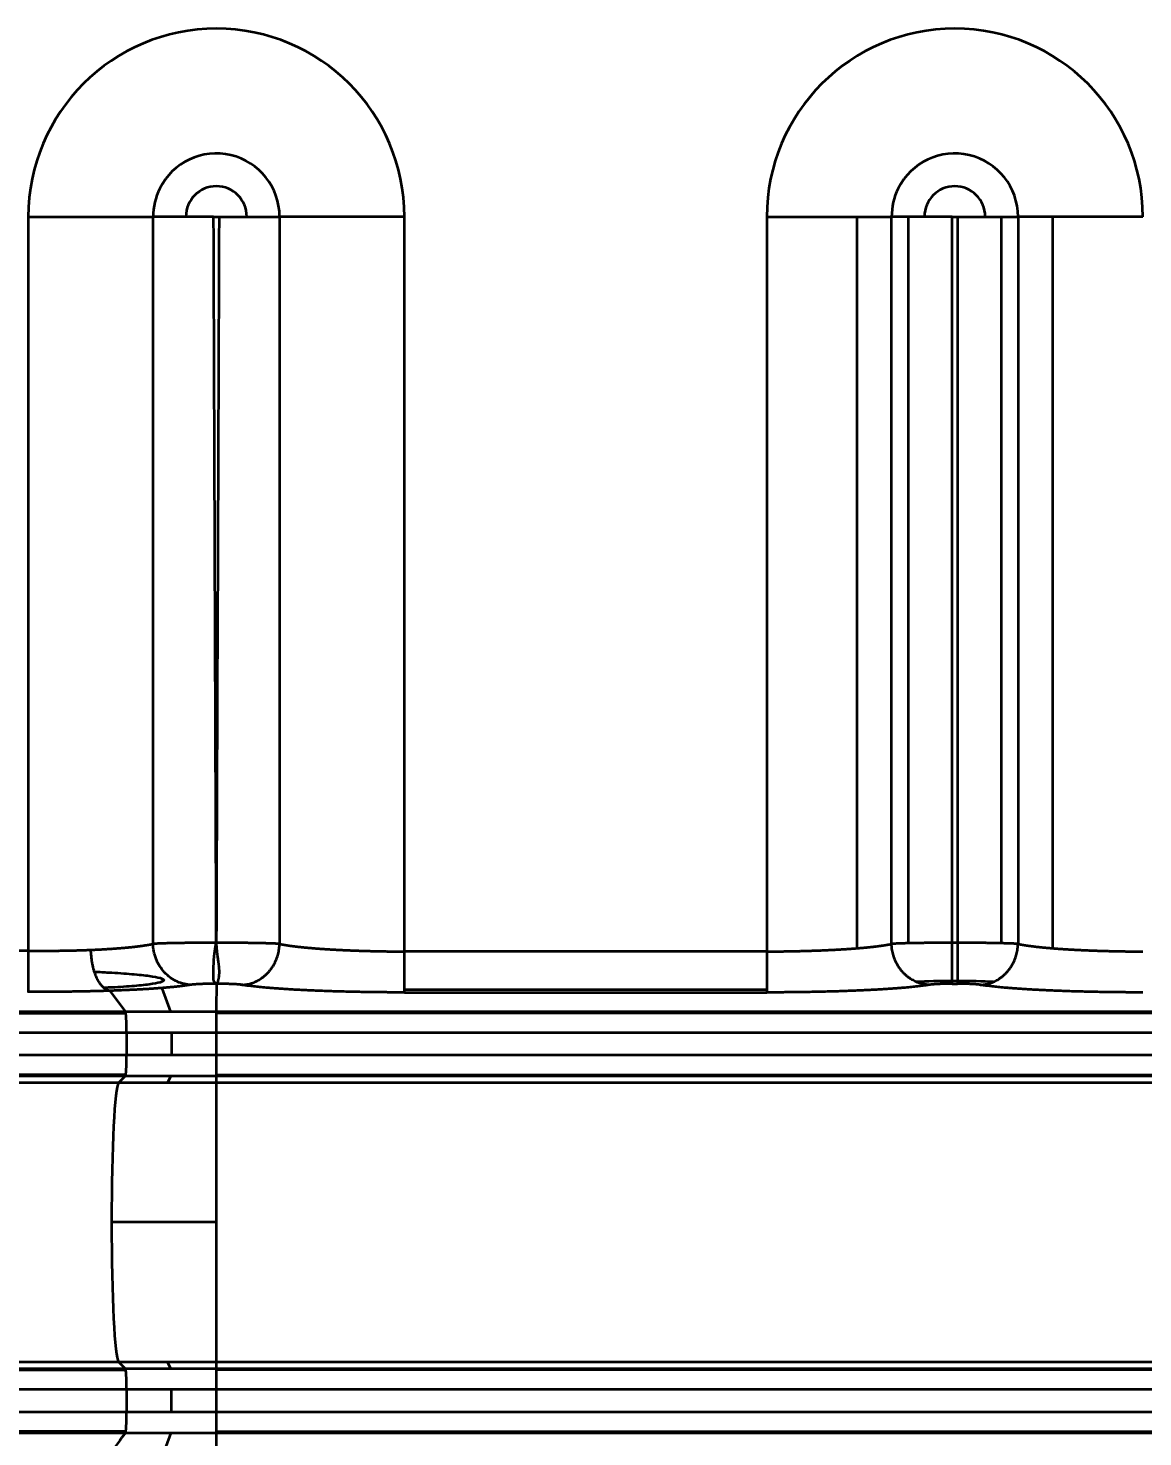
# Model space of a CAD drawing. Header units: millimetres. Extents: x -467 to 269, y 332 to 784.
# Drawn here: x -191.12 to -163.82, y 616.25 to 650.74 of the extents above; entities that cross this region are included whole.
import ezdxf

# ---------------------------------------------------------------- set-up
doc = ezdxf.new("R2010")
doc.units = ezdxf.units.MM
doc.layers.add('10', color=7, linetype='Continuous', true_color=0xffffff)
doc.layers.add('dim', color=82, linetype='Continuous', lineweight=9)
doc.styles.add('Capful-A', font='')
doc.styles.get('Capful-A').set_extended_font_data('Microsoft YaHei')
doc.dimstyles.new('Capful-A-1.0', dxfattribs={"dimtxt": 2.5, "dimasz": 2.5, "dimexe": 1.5, "dimexo": 1, "dimgap": 1.5, "dimtad": 0, "dimdsep": 46, "dimtxsty": 'Capful-A', "dimcen": 0, "dimclrt": 2, "dimazin": 2, "dimtfac": 1, "dimtmove": 0, "dimatfit": 3, "dimfxl": 0, "dimtolj": 1, "dimtzin": 0, "dimarcsym": 0})

# ---------------------------------------------------------------- blocks, each defined once
blk = doc.blocks.new('*D38')
at = {"layer": 'Defpoints', "color": 0, "transparency": 16777216}
for p in [(-186.512, 680.298), (-231.737, 576.87)]:
    blk.add_point(p, dxfattribs=at)
at = {"layer": 'dim', "color": 0, "lineweight": -2, "transparency": 16777216}
blk.add_line((-186.012, 680.298), (-179.258, 680.298), dxfattribs=at)
at = {"layer": 'dim', "color": 2, "transparency": 16777216, "insert": (-173.808, 680.298), "char_height": 2.5, "attachment_point": 5, "style": 'Capful-A', "bg_fill": 3, "box_fill_scale": 1.1, "bg_fill_color": 256, "bg_fill_true_color": 13158600, "bg_fill_transparency": 0}
blk.add_mtext('\\A1;103.43', dxfattribs=at)
at = {"layer": 'Defpoints', "color": 0, "transparency": 16777216}
blk.add_point((-179.258, 680.298), dxfattribs=at)
blk = doc.blocks.new('*D39')
at = {"layer": 'Defpoints', "color": 0, "transparency": 16777216}
for p in [(-186.512, 688.288), (-186.512, 680.298), (-231.737, 576.87)]:
    blk.add_point(p, dxfattribs=at)
at = {"layer": 'dim', "color": 0, "lineweight": -2, "transparency": 16777216}
blk.add_line((-186.512, 680.798), (-186.512, 688.288), dxfattribs=at)
at = {"layer": 'dim', "color": 2, "transparency": 16777216, "insert": (-186.512, 692.926), "char_height": 2.5, "attachment_point": 5, "rotation": 90, "style": 'Capful-A', "bg_fill": 3, "box_fill_scale": 1.1, "bg_fill_color": 256, "bg_fill_true_color": 13158600, "bg_fill_transparency": 0}
blk.add_mtext('\\A1;45.23', dxfattribs=at)

msp = doc.modelspace()

# ---------------------------------------------------------------- linework, layer by layer
at = {"layer": '10', "color": 7, "linetype": 'Continuous', "lineweight": 35}
for p, q in [((-191.118, 646.128), (-191.118, 628.154)), ((-191.118, 646.128), (-188.061, 646.128)), ((-188.061, 628.323), (-188.061, 646.128)), ((-187.257, 646.128), (-188.061, 646.128)), ((-186.579, 646.128), (-187.257, 646.128)), ((-186.579, 646.128), (-186.445, 646.128)), ((-186.445, 646.128), (-185.767, 646.128)), ((-185.767, 646.128), (-184.963, 646.128)), ((-181.906, 646.128), (-184.963, 646.128)), ((-184.963, 646.128), (-184.963, 628.323)), ((-181.906, 628.138), (-181.906, 646.128)), ((-173.028, 646.128), (-173.028, 628.138)), ((-173.028, 646.128), (-169.971, 646.128)), ((-170.825, 646.128), (-170.825, 628.216)), ((-169.971, 628.323), (-169.971, 646.128)), ((-169.167, 646.128), (-169.971, 646.128)), ((-169.557, 628.338), (-169.557, 646.128)), ((-168.489, 646.128), (-169.167, 646.128)), ((-168.489, 628.348), (-168.489, 646.128)), ((-168.489, 646.128), (-168.355, 646.128)), ((-168.355, 646.128), (-167.677, 646.128)), ((-168.355, 646.128), (-168.355, 628.348)), ((-167.677, 646.128), (-166.873, 646.128)), ((-167.287, 646.128), (-167.287, 628.338)), ((-163.816, 646.128), (-166.873, 646.128)), ((-166.873, 646.128), (-166.873, 628.323)), ((-166.019, 628.216), (-166.019, 646.128)), ((-173.028, 628.138), (-181.906, 628.138)), ((-168.355, 628.348), (-168.489, 628.348)), ((-168.489, 627.346), (-168.489, 628.348)), ((-168.355, 628.348), (-168.355, 627.346)), ((-168.355, 627.411), (-168.489, 627.411)), ((-189.122, 627.174), (-188.735, 626.657)), ((-187.624, 626.657), (-187.843, 627.242)), ((-173.028, 627.201), (-181.906, 627.201)), ((-181.906, 627.135), (-173.028, 627.135)), ((-168.489, 627.346), (-168.355, 627.346)), ((-188.735, 626.657), (-203.911, 626.657)), ((-203.903, 626.624), (-188.727, 626.624)), ((-186.512, 626.657), (-188.735, 626.657)), ((-157.367, 626.657), (-186.512, 626.657)), ((-186.512, 626.156), (-186.512, 626.657)), ((-157.367, 626.624), (-186.512, 626.624)), ((-203.887, 626.156), (-188.711, 626.156)), ((-188.711, 626.156), (-188.711, 625.594)), ((-188.711, 626.156), (-186.512, 626.156)), ((-187.612, 626.156), (-187.612, 625.594)), ((-186.512, 625.594), (-186.512, 626.156)), ((-186.512, 626.156), (-157.367, 626.156)), ((-188.711, 625.594), (-203.887, 625.594)), ((-186.512, 625.594), (-188.711, 625.594)), ((-157.367, 625.594), (-186.512, 625.594)), ((-186.512, 625.092), (-186.512, 625.594)), ((-203.912, 625.092), (-188.736, 625.092)), ((-188.729, 625.117), (-203.905, 625.117)), ((-188.736, 625.092), (-188.909, 624.918)), ((-188.736, 625.092), (-186.512, 625.092)), ((-187.625, 625.092), (-187.711, 624.918)), ((-186.512, 625.117), (-157.367, 625.117)), ((-186.512, 625.092), (-157.367, 625.092)), ((-186.512, 624.918), (-186.512, 625.092)), ((-188.909, 624.918), (-204.686, 624.918)), ((-186.512, 624.918), (-188.909, 624.918)), ((-157.367, 624.918), (-186.512, 624.918)), ((-186.512, 621.505), (-186.512, 624.918)), ((-186.512, 621.505), (-189.079, 621.505)), ((-186.512, 618.093), (-186.512, 621.505)), ((-204.686, 618.093), (-188.909, 618.093)), ((-188.909, 618.093), (-186.512, 618.093)), ((-188.909, 618.093), (-188.736, 617.919)), ((-187.625, 617.919), (-187.711, 618.093)), ((-186.512, 618.093), (-157.367, 618.093)), ((-186.512, 617.919), (-186.512, 618.093)), ((-188.736, 617.919), (-203.912, 617.919)), ((-203.905, 617.894), (-188.729, 617.894)), ((-186.512, 617.919), (-188.736, 617.919)), ((-157.367, 617.919), (-186.512, 617.919)), ((-186.512, 617.417), (-186.512, 617.919)), ((-157.367, 617.894), (-186.512, 617.894)), ((-203.887, 617.417), (-188.711, 617.417)), ((-188.711, 617.417), (-188.711, 616.855)), ((-188.711, 617.417), (-186.512, 617.417)), ((-187.612, 616.855), (-187.612, 617.417)), ((-186.512, 616.855), (-186.512, 617.417)), ((-186.512, 617.417), (-157.367, 617.417)), ((-188.711, 616.855), (-203.887, 616.855)), ((-186.512, 616.855), (-188.711, 616.855)), ((-186.512, 616.354), (-186.512, 616.855)), ((-157.367, 616.855), (-186.512, 616.855)), ((-203.911, 616.354), (-188.735, 616.354)), ((-188.727, 616.387), (-203.903, 616.387)), ((-188.735, 616.354), (-186.512, 616.354)), ((-187.624, 616.354), (-187.843, 615.769)), ((-186.518, 615.665), (-186.512, 616.354)), ((-186.512, 616.387), (-157.367, 616.387)), ((-186.512, 616.354), (-157.367, 616.354))]:
    msp.add_line(p, q, dxfattribs=at)
for centre, radius, start, end in [((-186.512, 646.128), 4.606, 360, 180), ((-168.422, 646.128), 4.606, 360, 180), ((-186.512, 646.128), 1.549, 0, 153.574), ((-168.422, 646.128), 1.549, 0, 153.574), ((-186.512, 646.128), 1.549, 153.574, 180), ((-186.512, 646.128), 0.745, 360, 180), ((-168.422, 646.128), 1.549, 153.574, 180), ((-168.422, 646.128), 0.745, 360, 180)]:
    msp.add_arc(centre, radius, start, end, dxfattribs=at)
for centre, major_axis, ratio, start_param, end_param in [((-168.489, 627.299), (-1.608, 0), 0.069927, 4.712389, 5.291534), ((-168.355, 627.299), (-1.608, 0), 0.069927, 4.133228, 4.712389), ((-188.737, 626.156), (0, -0.503), 0.052336, 1.570796, 3.071779), ((-188.737, 625.594), (0, -0.503), 0.052336, 0.05236, 1.570796), ((-188.9, 621.505), (0, 3.417), 0.052336, 0.05236, 1.570796), ((-188.9, 621.505), (0, 3.417), 0.052336, 1.570796, 3.089233), ((-188.737, 617.417), (0, -0.503), 0.052336, 1.570796, 3.089233), ((-188.737, 616.855), (0, -0.503), 0.052336, 0.069813, 1.570796)]:
    msp.add_ellipse(centre, major_axis=major_axis, ratio=ratio, start_param=start_param, end_param=end_param, dxfattribs=at)
for points, degree in [([(-186.514, 628.348), (-186.536, 634.275), (-186.557, 640.201), (-186.579, 646.128)], 3), ([(-186.445, 646.128), (-186.468, 640.201), (-186.491, 634.275), (-186.514, 628.348)], 3), ([(-191.118, 628.154), (-194.077, 628.162), (-197.037, 628.17), (-199.996, 628.178)], 3), ([(-189.122, 627.174), (-189.583, 627.159), (-190.6, 627.145), (-191.122, 627.147)], 2), ([(-186.512, 626.657), (-186.508, 626.886), (-186.503, 627.115), (-186.498, 627.345)], 3), ([(-181.906, 627.135), (-182.549, 627.135), (-183.772, 627.161), (-184.824, 627.21), (-185.639, 627.279), (-185.889, 627.32)], 2), ([(-169.045, 627.32), (-169.294, 627.279), (-170.109, 627.21), (-171.161, 627.161), (-172.384, 627.135), (-173.028, 627.135)], 2), ([(-163.816, 627.135), (-164.459, 627.135), (-165.682, 627.161), (-166.734, 627.21), (-167.549, 627.279), (-167.799, 627.32)], 2), ([(-188.735, 616.354), (-188.864, 616.182), (-188.993, 616.009), (-189.122, 615.837)], 3)]:
    msp.add_open_spline(points, degree=degree, dxfattribs=at)
for points, weights in [([(-191.118, 628.154), (-191.12, 627.596), (-191.122, 627.186), (-191.122, 627.147)], [1.15848605391, 0.948726821117, 0.947182765572, 1.15385388728]), ([(-189.122, 627.174), (-189.382, 627.21), (-189.569, 627.617), (-189.584, 628.177)], [1.15664148332, 0.947789532992, 0.947786172282, 1.15663140119]), ([(-185.889, 627.32), (-185.358, 627.336), (-184.977, 627.748), (-184.963, 628.323)], [1.1650720798, 0.944969485955, 0.944975973592, 1.16509154271]), ([(-181.906, 627.135), (-181.906, 627.174), (-181.906, 627.583), (-181.906, 628.138)], [1.14566906792, 0.945158845022, 0.951647009259, 1.16513356063]), ([(-173.028, 628.138), (-173.028, 627.583), (-173.028, 627.174), (-173.028, 627.135)], [1.16513074981, 0.951644559773, 0.945159579635, 1.1456758094]), ([(-169.045, 627.32), (-169.576, 627.336), (-169.957, 627.748), (-169.971, 628.323)], [1.16512447523, 0.944953248502, 0.944958508381, 1.16514025487]), ([(-167.799, 627.32), (-167.268, 627.336), (-166.887, 627.748), (-166.873, 628.323)], [1.16507207981, 0.944969485955, 0.944975973589, 1.16509154271])]:
    msp.add_rational_spline(points, weights, degree=3, dxfattribs=at)
for points, degree, knots in [([(-191.118, 628.154), (-191.109, 628.154), (-191.092, 628.154), (-191.065, 628.154), (-191.038, 628.154), (-191.012, 628.153), (-190.986, 628.153), (-190.959, 628.153), (-190.933, 628.153), (-190.907, 628.153), (-190.881, 628.153), (-190.855, 628.153), (-190.83, 628.153), (-190.804, 628.153), (-190.778, 628.153), (-190.753, 628.154), (-190.727, 628.154), (-190.702, 628.154), (-190.677, 628.154), (-190.652, 628.154), (-190.627, 628.154), (-190.602, 628.154), (-190.577, 628.154), (-190.552, 628.155), (-190.528, 628.155), (-190.503, 628.155), (-190.479, 628.155), (-190.454, 628.155), (-190.43, 628.156), (-190.406, 628.156), (-190.382, 628.156), (-190.358, 628.157), (-190.335, 628.157), (-190.311, 628.157), (-190.288, 628.157), (-190.264, 628.158), (-190.241, 628.158), (-190.218, 628.159), (-190.195, 628.159), (-190.172, 628.159), (-190.149, 628.16), (-190.127, 628.16), (-190.104, 628.161), (-190.082, 628.161), (-190.06, 628.162), (-190.038, 628.162), (-190.016, 628.163), (-189.994, 628.163), (-189.972, 628.164), (-189.95, 628.164), (-189.929, 628.165), (-189.908, 628.165), (-189.886, 628.166), (-189.865, 628.167), (-189.844, 628.167), (-189.823, 628.168), (-189.803, 628.169), (-189.782, 628.169), (-189.762, 628.17), (-189.741, 628.171), (-189.721, 628.171), (-189.701, 628.172), (-189.681, 628.173), (-189.661, 628.174), (-189.642, 628.174), (-189.622, 628.175), (-189.603, 628.176), (-189.59, 628.176), (-189.584, 628.177)], 3, [0, 0, 0, 0, 0.016708, 0.033368, 0.049979, 0.066543, 0.083059, 0.099527, 0.115947, 0.132319, 0.148643, 0.164918, 0.181146, 0.197327, 0.213459, 0.229543, 0.245579, 0.261567, 0.277508, 0.2934, 0.309245, 0.325041, 0.34079, 0.356491, 0.372144, 0.387749, 0.403306, 0.418815, 0.434277, 0.44969, 0.465056, 0.480374, 0.495644, 0.510866, 0.52604, 0.541166, 0.556245, 0.571276, 0.586259, 0.601194, 0.616082, 0.630921, 0.645713, 0.660457, 0.675153, 0.689802, 0.704403, 0.718956, 0.733461, 0.747919, 0.762328, 0.77669, 0.791005, 0.805272, 0.81949, 0.833662, 0.847785, 0.861861, 0.87589, 0.88987, 0.903803, 0.917688, 0.931526, 0.945316, 0.959058, 0.972753, 0.9864, 1, 1, 1, 1]), ([(-189.584, 628.177), (-189.575, 628.177), (-189.557, 628.178), (-189.53, 628.179), (-189.503, 628.18), (-189.477, 628.182), (-189.45, 628.183), (-189.424, 628.184), (-189.397, 628.186), (-189.37, 628.187), (-189.344, 628.188), (-189.317, 628.19), (-189.291, 628.191), (-189.264, 628.193), (-189.238, 628.194), (-189.212, 628.196), (-189.186, 628.198), (-189.159, 628.199), (-189.133, 628.201), (-189.107, 628.203), (-189.081, 628.204), (-189.056, 628.206), (-189.03, 628.208), (-189.004, 628.21), (-188.979, 628.212), (-188.953, 628.214), (-188.928, 628.215), (-188.903, 628.217), (-188.878, 628.219), (-188.853, 628.221), (-188.828, 628.224), (-188.803, 628.226), (-188.779, 628.228), (-188.754, 628.23), (-188.73, 628.232), (-188.706, 628.234), (-188.682, 628.237), (-188.659, 628.239), (-188.635, 628.241), (-188.612, 628.244), (-188.589, 628.246), (-188.566, 628.248), (-188.543, 628.251), (-188.521, 628.253), (-188.498, 628.256), (-188.476, 628.258), (-188.454, 628.261), (-188.433, 628.264), (-188.412, 628.266), (-188.39, 628.269), (-188.37, 628.272), (-188.349, 628.274), (-188.329, 628.277), (-188.309, 628.28), (-188.289, 628.283), (-188.27, 628.286), (-188.25, 628.289), (-188.231, 628.292), (-188.213, 628.295), (-188.195, 628.298), (-188.177, 628.301), (-188.159, 628.304), (-188.142, 628.307), (-188.125, 628.31), (-188.109, 628.313), (-188.092, 628.316), (-188.077, 628.32), (-188.066, 628.322), (-188.061, 628.323)], 3, [0, 0, 0, 0, 0.013144, 0.02635, 0.039618, 0.052947, 0.066338, 0.07979, 0.093304, 0.10688, 0.120517, 0.134216, 0.147976, 0.161799, 0.175682, 0.189628, 0.203635, 0.217704, 0.231835, 0.246028, 0.260282, 0.274598, 0.288975, 0.303415, 0.317916, 0.332479, 0.347104, 0.361791, 0.376539, 0.391349, 0.406221, 0.421155, 0.436151, 0.451208, 0.466327, 0.481508, 0.496751, 0.512056, 0.527423, 0.542852, 0.558342, 0.573895, 0.589509, 0.605185, 0.620923, 0.636723, 0.652585, 0.668509, 0.684495, 0.700543, 0.716652, 0.732824, 0.749058, 0.765353, 0.781711, 0.79813, 0.814612, 0.831155, 0.847761, 0.864428, 0.881157, 0.897949, 0.914802, 0.931718, 0.948695, 0.965735, 0.982836, 1, 1, 1, 1]), ([(-186.514, 628.348), (-186.521, 628.348), (-186.534, 628.348), (-186.554, 628.348), (-186.574, 628.348), (-186.594, 628.348), (-186.615, 628.348), (-186.635, 628.348), (-186.655, 628.348), (-186.675, 628.348), (-186.696, 628.348), (-186.716, 628.348), (-186.737, 628.348), (-186.757, 628.348), (-186.778, 628.348), (-186.799, 628.348), (-186.819, 628.348), (-186.84, 628.348), (-186.861, 628.348), (-186.881, 628.348), (-186.902, 628.348), (-186.923, 628.348), (-186.944, 628.347), (-186.965, 628.347), (-186.985, 628.347), (-187.006, 628.347), (-187.027, 628.347), (-187.048, 628.347), (-187.069, 628.347), (-187.089, 628.347), (-187.11, 628.346), (-187.131, 628.346), (-187.151, 628.346), (-187.172, 628.346), (-187.193, 628.346), (-187.213, 628.345), (-187.234, 628.345), (-187.254, 628.345), (-187.274, 628.345), (-187.295, 628.344), (-187.315, 628.344), (-187.335, 628.344), (-187.355, 628.344), (-187.375, 628.343), (-187.395, 628.343), (-187.415, 628.343), (-187.434, 628.342), (-187.454, 628.342), (-187.473, 628.342), (-187.493, 628.342), (-187.512, 628.341), (-187.531, 628.341), (-187.55, 628.34), (-187.568, 628.34), (-187.587, 628.34), (-187.605, 628.339), (-187.623, 628.339), (-187.641, 628.338), (-187.659, 628.338), (-187.677, 628.338), (-187.695, 628.337), (-187.712, 628.337), (-187.729, 628.336), (-187.746, 628.336), (-187.762, 628.335), (-187.779, 628.335), (-187.795, 628.334), (-187.811, 628.334), (-187.827, 628.333), (-187.842, 628.333), (-187.858, 628.332), (-187.872, 628.332), (-187.887, 628.331), (-187.902, 628.331), (-187.916, 628.33), (-187.93, 628.33), (-187.943, 628.329), (-187.956, 628.328), (-187.969, 628.328), (-187.982, 628.327), (-187.994, 628.327), (-188.006, 628.326), (-188.018, 628.325), (-188.029, 628.325), (-188.04, 628.324), (-188.051, 628.324), (-188.058, 628.323), (-188.061, 628.323)], 3, [0, 0, 0, 0, 0.010181, 0.020399, 0.030655, 0.040949, 0.051281, 0.06165, 0.072058, 0.082503, 0.092987, 0.103508, 0.114067, 0.124664, 0.135299, 0.145972, 0.156682, 0.16743, 0.178216, 0.189039, 0.1999, 0.210798, 0.221734, 0.232708, 0.24372, 0.254769, 0.265855, 0.27698, 0.288142, 0.299342, 0.310579, 0.321854, 0.333167, 0.344517, 0.355905, 0.367331, 0.378794, 0.390295, 0.401834, 0.41341, 0.425024, 0.436676, 0.448365, 0.460092, 0.471857, 0.483659, 0.495499, 0.507377, 0.519292, 0.531245, 0.543235, 0.555263, 0.567329, 0.579433, 0.591574, 0.603753, 0.615969, 0.628223, 0.640515, 0.652844, 0.665211, 0.677616, 0.690058, 0.702538, 0.715056, 0.727611, 0.740205, 0.752835, 0.765504, 0.77821, 0.790954, 0.803735, 0.816555, 0.829412, 0.842306, 0.855239, 0.868209, 0.881218, 0.894264, 0.907348, 0.92047, 0.93363, 0.946828, 0.960064, 0.973338, 0.98665, 1, 1, 1, 1]), ([(-187.136, 627.32), (-187.189, 627.322), (-187.245, 627.329), (-187.358, 627.354), (-187.415, 627.373), (-187.528, 627.424), (-187.583, 627.456), (-187.687, 627.531), (-187.737, 627.575), (-187.826, 627.672), (-187.867, 627.726), (-187.937, 627.839), (-187.966, 627.899), (-188.013, 628.02), (-188.03, 628.082), (-188.054, 628.204), (-188.06, 628.265), (-188.061, 628.323)], 3, [0, 0, 0, 0, 0.125, 0.125, 0.25, 0.25, 0.375, 0.375, 0.5, 0.5, 0.625, 0.625, 0.75, 0.75, 0.875, 0.875, 1, 1, 1, 1]), ([(-186.498, 627.345), (-186.499, 627.345), (-186.501, 627.346), (-186.505, 627.347), (-186.509, 627.349), (-186.513, 627.351), (-186.517, 627.353), (-186.521, 627.355), (-186.526, 627.357), (-186.53, 627.36), (-186.534, 627.363), (-186.538, 627.367), (-186.542, 627.37), (-186.546, 627.374), (-186.549, 627.378), (-186.553, 627.382), (-186.556, 627.387), (-186.56, 627.391), (-186.563, 627.396), (-186.566, 627.402), (-186.569, 627.407), (-186.571, 627.413), (-186.574, 627.419), (-186.576, 627.425), (-186.577, 627.431), (-186.58, 627.442), (-186.582, 627.46), (-186.583, 627.49), (-186.582, 627.521), (-186.581, 627.549), (-186.58, 627.568), (-186.58, 627.586), (-186.579, 627.602), (-186.579, 627.617), (-186.579, 627.631), (-186.579, 627.642), (-186.579, 627.654), (-186.579, 627.668), (-186.579, 627.684), (-186.579, 627.7), (-186.579, 627.716), (-186.579, 627.733), (-186.579, 627.75), (-186.579, 627.767), (-186.578, 627.785), (-186.578, 627.802), (-186.577, 627.82), (-186.577, 627.838), (-186.576, 627.856), (-186.575, 627.875), (-186.574, 627.893), (-186.573, 627.912), (-186.572, 627.931), (-186.57, 627.95), (-186.569, 627.969), (-186.567, 627.988), (-186.565, 628.007), (-186.564, 628.026), (-186.562, 628.045), (-186.559, 628.064), (-186.557, 628.084), (-186.555, 628.103), (-186.553, 628.122), (-186.55, 628.141), (-186.547, 628.161), (-186.545, 628.18), (-186.542, 628.199), (-186.539, 628.218), (-186.536, 628.237), (-186.532, 628.256), (-186.529, 628.274), (-186.526, 628.293), (-186.522, 628.312), (-186.518, 628.33), (-186.516, 628.342), (-186.514, 628.348)], 3, [0, 0, 0, 0, 0.0109, 0.021804, 0.03271, 0.043612, 0.054508, 0.065394, 0.076268, 0.087124, 0.097962, 0.108777, 0.119568, 0.13033, 0.141063, 0.151764, 0.162431, 0.173063, 0.183659, 0.194217, 0.204737, 0.21522, 0.225664, 0.236071, 0.246442, 0.256779, 0.287607, 0.326905, 0.374887, 0.396916, 0.417076, 0.43534, 0.45169, 0.466111, 0.478596, 0.489136, 0.497729, 0.511609, 0.525482, 0.539347, 0.553199, 0.567036, 0.580856, 0.594654, 0.60843, 0.62218, 0.635901, 0.649591, 0.663247, 0.676868, 0.690449, 0.70399, 0.717488, 0.730941, 0.744346, 0.757702, 0.771007, 0.784259, 0.797455, 0.810595, 0.823677, 0.836699, 0.84966, 0.862558, 0.875392, 0.888161, 0.900865, 0.9135, 0.926068, 0.938567, 0.950995, 0.963354, 0.975641, 0.987857, 1, 1, 1, 1]), ([(-184.963, 628.323), (-184.966, 628.323), (-184.971, 628.323), (-184.98, 628.324), (-184.988, 628.324), (-184.997, 628.325), (-185.006, 628.325), (-185.016, 628.326), (-185.025, 628.326), (-185.035, 628.327), (-185.045, 628.327), (-185.055, 628.328), (-185.065, 628.328), (-185.076, 628.329), (-185.087, 628.329), (-185.098, 628.329), (-185.109, 628.33), (-185.12, 628.33), (-185.132, 628.331), (-185.143, 628.331), (-185.155, 628.332), (-185.167, 628.332), (-185.179, 628.333), (-185.192, 628.333), (-185.204, 628.333), (-185.217, 628.334), (-185.23, 628.334), (-185.243, 628.335), (-185.256, 628.335), (-185.269, 628.335), (-185.282, 628.336), (-185.296, 628.336), (-185.31, 628.337), (-185.323, 628.337), (-185.337, 628.337), (-185.351, 628.338), (-185.365, 628.338), (-185.38, 628.338), (-185.394, 628.339), (-185.409, 628.339), (-185.423, 628.339), (-185.438, 628.34), (-185.453, 628.34), (-185.468, 628.34), (-185.483, 628.34), (-185.498, 628.341), (-185.513, 628.341), (-185.528, 628.341), (-185.544, 628.342), (-185.559, 628.342), (-185.575, 628.342), (-185.59, 628.342), (-185.606, 628.343), (-185.621, 628.343), (-185.637, 628.343), (-185.653, 628.343), (-185.669, 628.344), (-185.685, 628.344), (-185.701, 628.344), (-185.717, 628.344), (-185.733, 628.344), (-185.749, 628.345), (-185.766, 628.345), (-185.782, 628.345), (-185.798, 628.345), (-185.814, 628.345), (-185.831, 628.346), (-185.847, 628.346), (-185.863, 628.346), (-185.88, 628.346), (-185.896, 628.346), (-185.913, 628.346), (-185.929, 628.346), (-185.946, 628.347), (-185.962, 628.347), (-185.979, 628.347), (-185.995, 628.347), (-186.012, 628.347), (-186.028, 628.347), (-186.045, 628.347), (-186.061, 628.347), (-186.078, 628.347), (-186.094, 628.348), (-186.111, 628.348), (-186.127, 628.348), (-186.144, 628.348), (-186.16, 628.348), (-186.177, 628.348), (-186.193, 628.348), (-186.21, 628.348), (-186.226, 628.348), (-186.242, 628.348), (-186.259, 628.348), (-186.275, 628.348), (-186.291, 628.348), (-186.307, 628.348), (-186.323, 628.348), (-186.34, 628.348), (-186.356, 628.348), (-186.372, 628.348), (-186.388, 628.348), (-186.404, 628.348), (-186.42, 628.348), (-186.436, 628.348), (-186.452, 628.348), (-186.467, 628.348), (-186.483, 628.348), (-186.499, 628.348), (-186.509, 628.348), (-186.514, 628.348)], 3, [0, 0, 0, 0, 0.010692, 0.021358, 0.031998, 0.042614, 0.053204, 0.063769, 0.074308, 0.084822, 0.095311, 0.105775, 0.116213, 0.126626, 0.137014, 0.147376, 0.157712, 0.168023, 0.178309, 0.188569, 0.198804, 0.209013, 0.219197, 0.229355, 0.239488, 0.249595, 0.259677, 0.269733, 0.279764, 0.289769, 0.299749, 0.309704, 0.319633, 0.329537, 0.339415, 0.349268, 0.359095, 0.368897, 0.378674, 0.388426, 0.398152, 0.407852, 0.417527, 0.427177, 0.436802, 0.446401, 0.455974, 0.465522, 0.475045, 0.484543, 0.494015, 0.503461, 0.512883, 0.522279, 0.531649, 0.540994, 0.550314, 0.559608, 0.568877, 0.578121, 0.587339, 0.596532, 0.6057, 0.614842, 0.623958, 0.63305, 0.642116, 0.651156, 0.660172, 0.669162, 0.678126, 0.687065, 0.695979, 0.704867, 0.71373, 0.722568, 0.73138, 0.740167, 0.748929, 0.757665, 0.766376, 0.775061, 0.783722, 0.792356, 0.800966, 0.80955, 0.818109, 0.826642, 0.83515, 0.843633, 0.85209, 0.860522, 0.868929, 0.87731, 0.885667, 0.893998, 0.902303, 0.910584, 0.918839, 0.927069, 0.935273, 0.943453, 0.951607, 0.959735, 0.967839, 0.975917, 0.98397, 0.991998, 1, 1, 1, 1]), ([(-186.514, 628.348), (-186.514, 628.344), (-186.514, 628.335), (-186.514, 628.32), (-186.514, 628.305), (-186.513, 628.29), (-186.512, 628.273), (-186.511, 628.257), (-186.51, 628.239), (-186.508, 628.222), (-186.507, 628.203), (-186.505, 628.184), (-186.503, 628.164), (-186.501, 628.144), (-186.499, 628.124), (-186.496, 628.102), (-186.494, 628.08), (-186.491, 628.058), (-186.488, 628.035), (-186.485, 628.012), (-186.48, 627.981), (-186.475, 627.943), (-186.469, 627.9), (-186.464, 627.861), (-186.46, 627.825), (-186.456, 627.792), (-186.453, 627.763), (-186.45, 627.736), (-186.448, 627.713), (-186.447, 627.693), (-186.446, 627.676), (-186.445, 627.657), (-186.445, 627.636), (-186.445, 627.612), (-186.446, 627.589), (-186.448, 627.567), (-186.45, 627.545), (-186.452, 627.523), (-186.455, 627.503), (-186.459, 627.484), (-186.462, 627.465), (-186.466, 627.448), (-186.47, 627.433), (-186.473, 627.419), (-186.476, 627.407), (-186.479, 627.396), (-186.482, 627.387), (-186.485, 627.378), (-186.487, 627.37), (-186.49, 627.364), (-186.492, 627.358), (-186.494, 627.353), (-186.495, 627.35), (-186.497, 627.347), (-186.497, 627.345), (-186.498, 627.345)], 3, [0, 0, 0, 0, 0.00902, 0.018418, 0.028202, 0.038376, 0.048947, 0.059919, 0.071299, 0.083092, 0.095302, 0.107934, 0.120993, 0.134483, 0.148408, 0.162772, 0.177577, 0.192826, 0.208522, 0.224665, 0.241258, 0.274295, 0.305515, 0.334848, 0.362234, 0.387628, 0.410994, 0.432306, 0.451547, 0.468705, 0.483774, 0.496755, 0.518788, 0.541169, 0.563892, 0.586945, 0.610317, 0.633994, 0.657958, 0.682192, 0.706674, 0.731383, 0.756295, 0.777895, 0.799284, 0.820454, 0.841397, 0.862105, 0.882571, 0.90279, 0.922756, 0.942464, 0.96191, 0.98109, 1, 1, 1, 1]), ([(-184.963, 628.323), (-184.959, 628.322), (-184.951, 628.32), (-184.939, 628.318), (-184.927, 628.315), (-184.914, 628.313), (-184.902, 628.31), (-184.889, 628.308), (-184.875, 628.305), (-184.862, 628.303), (-184.848, 628.301), (-184.835, 628.298), (-184.821, 628.296), (-184.806, 628.294), (-184.792, 628.291), (-184.777, 628.289), (-184.762, 628.287), (-184.747, 628.284), (-184.732, 628.282), (-184.716, 628.28), (-184.701, 628.278), (-184.685, 628.275), (-184.669, 628.273), (-184.653, 628.271), (-184.636, 628.269), (-184.62, 628.267), (-184.603, 628.265), (-184.586, 628.263), (-184.569, 628.261), (-184.552, 628.259), (-184.534, 628.256), (-184.516, 628.254), (-184.499, 628.252), (-184.481, 628.25), (-184.463, 628.249), (-184.444, 628.247), (-184.426, 628.245), (-184.407, 628.243), (-184.389, 628.241), (-184.37, 628.239), (-184.351, 628.237), (-184.331, 628.235), (-184.312, 628.233), (-184.293, 628.232), (-184.273, 628.23), (-184.253, 628.228), (-184.233, 628.226), (-184.213, 628.224), (-184.193, 628.223), (-184.173, 628.221), (-184.153, 628.219), (-184.132, 628.218), (-184.111, 628.216), (-184.091, 628.214), (-184.07, 628.213), (-184.049, 628.211), (-184.028, 628.21), (-184.007, 628.208), (-183.985, 628.206), (-183.964, 628.205), (-183.942, 628.203), (-183.921, 628.202), (-183.899, 628.2), (-183.877, 628.199), (-183.855, 628.197), (-183.833, 628.196), (-183.811, 628.195), (-183.789, 628.193), (-183.767, 628.192), (-183.744, 628.19), (-183.722, 628.189), (-183.7, 628.188), (-183.677, 628.186), (-183.654, 628.185), (-183.632, 628.184), (-183.609, 628.183), (-183.586, 628.181), (-183.563, 628.18), (-183.54, 628.179), (-183.517, 628.178), (-183.494, 628.177), (-183.471, 628.175), (-183.448, 628.174), (-183.424, 628.173), (-183.401, 628.172), (-183.378, 628.171), (-183.354, 628.17), (-183.331, 628.169), (-183.307, 628.168), (-183.284, 628.167), (-183.26, 628.166), (-183.237, 628.165), (-183.213, 628.164), (-183.189, 628.163), (-183.165, 628.162), (-183.142, 628.161), (-183.118, 628.16), (-183.094, 628.159), (-183.07, 628.158), (-183.046, 628.158), (-183.023, 628.157), (-182.999, 628.156), (-182.975, 628.155), (-182.951, 628.154), (-182.927, 628.154), (-182.903, 628.153), (-182.879, 628.152), (-182.855, 628.152), (-182.831, 628.151), (-182.807, 628.15), (-182.783, 628.15), (-182.759, 628.149), (-182.735, 628.148), (-182.711, 628.148), (-182.687, 628.147), (-182.663, 628.147), (-182.639, 628.146), (-182.615, 628.145), (-182.591, 628.145), (-182.567, 628.144), (-182.543, 628.144), (-182.519, 628.144), (-182.495, 628.143), (-182.471, 628.143), (-182.447, 628.142), (-182.423, 628.142), (-182.4, 628.141), (-182.376, 628.141), (-182.352, 628.141), (-182.328, 628.14), (-182.304, 628.14), (-182.281, 628.14), (-182.257, 628.14), (-182.233, 628.139), (-182.21, 628.139), (-182.186, 628.139), (-182.163, 628.139), (-182.139, 628.139), (-182.116, 628.138), (-182.092, 628.138), (-182.069, 628.138), (-182.045, 628.138), (-182.022, 628.138), (-181.999, 628.138), (-181.975, 628.138), (-181.952, 628.138), (-181.929, 628.138), (-181.914, 628.138), (-181.906, 628.138)], 3, [0, 0, 0, 0, 0.007771, 0.01553, 0.023275, 0.031008, 0.038728, 0.046436, 0.05413, 0.061812, 0.069481, 0.077137, 0.08478, 0.09241, 0.100028, 0.107633, 0.115225, 0.122805, 0.130371, 0.137925, 0.145466, 0.152994, 0.16051, 0.168012, 0.175502, 0.18298, 0.190444, 0.197896, 0.205334, 0.212761, 0.220174, 0.227574, 0.234962, 0.242337, 0.2497, 0.257049, 0.264386, 0.27171, 0.279021, 0.28632, 0.293606, 0.300879, 0.308139, 0.315387, 0.322622, 0.329844, 0.337053, 0.34425, 0.351434, 0.358605, 0.365764, 0.372909, 0.380042, 0.387163, 0.39427, 0.401365, 0.408447, 0.415517, 0.422574, 0.429618, 0.436649, 0.443668, 0.450674, 0.457667, 0.464648, 0.471615, 0.478571, 0.485513, 0.492443, 0.49936, 0.506264, 0.513156, 0.520035, 0.526901, 0.533755, 0.540596, 0.547425, 0.55424, 0.561043, 0.567834, 0.574611, 0.581376, 0.588129, 0.594868, 0.601595, 0.60831, 0.615012, 0.621701, 0.628377, 0.635041, 0.641692, 0.648331, 0.654957, 0.66157, 0.668171, 0.674759, 0.681334, 0.687897, 0.694447, 0.700984, 0.707509, 0.714022, 0.720521, 0.727008, 0.733483, 0.739945, 0.746394, 0.752831, 0.759255, 0.765666, 0.772065, 0.778452, 0.784825, 0.791186, 0.797535, 0.803871, 0.810194, 0.816505, 0.822804, 0.829089, 0.835362, 0.841623, 0.847871, 0.854107, 0.86033, 0.86654, 0.872738, 0.878923, 0.885096, 0.891256, 0.897404, 0.903539, 0.909662, 0.915772, 0.921869, 0.927954, 0.934027, 0.940087, 0.946134, 0.95217, 0.958192, 0.964202, 0.9702, 0.976185, 0.982157, 0.988117, 0.994065, 1, 1, 1, 1]), ([(-173.028, 628.138), (-173.019, 628.138), (-173, 628.138), (-172.971, 628.138), (-172.943, 628.138), (-172.914, 628.138), (-172.886, 628.138), (-172.857, 628.138), (-172.828, 628.138), (-172.799, 628.139), (-172.771, 628.139), (-172.742, 628.139), (-172.713, 628.139), (-172.684, 628.14), (-172.655, 628.14), (-172.625, 628.14), (-172.596, 628.141), (-172.567, 628.141), (-172.538, 628.141), (-172.509, 628.142), (-172.479, 628.142), (-172.45, 628.143), (-172.421, 628.143), (-172.391, 628.144), (-172.362, 628.145), (-172.332, 628.145), (-172.303, 628.146), (-172.274, 628.146), (-172.244, 628.147), (-172.215, 628.148), (-172.185, 628.149), (-172.156, 628.149), (-172.126, 628.15), (-172.097, 628.151), (-172.067, 628.152), (-172.038, 628.153), (-172.009, 628.154), (-171.979, 628.155), (-171.95, 628.156), (-171.921, 628.157), (-171.891, 628.158), (-171.862, 628.159), (-171.833, 628.16), (-171.804, 628.161), (-171.774, 628.162), (-171.745, 628.163), (-171.716, 628.164), (-171.687, 628.165), (-171.658, 628.167), (-171.629, 628.168), (-171.6, 628.169), (-171.572, 628.17), (-171.543, 628.172), (-171.514, 628.173), (-171.486, 628.174), (-171.457, 628.176), (-171.429, 628.177), (-171.401, 628.179), (-171.372, 628.18), (-171.344, 628.182), (-171.316, 628.183), (-171.288, 628.185), (-171.261, 628.186), (-171.233, 628.188), (-171.205, 628.19), (-171.178, 628.191), (-171.151, 628.193), (-171.123, 628.195), (-171.096, 628.196), (-171.069, 628.198), (-171.043, 628.2), (-171.016, 628.202), (-170.989, 628.204), (-170.963, 628.205), (-170.937, 628.207), (-170.911, 628.209), (-170.885, 628.211), (-170.859, 628.213), (-170.834, 628.215), (-170.808, 628.217), (-170.783, 628.219), (-170.758, 628.221), (-170.733, 628.223), (-170.709, 628.226), (-170.684, 628.228), (-170.66, 628.23), (-170.636, 628.232), (-170.612, 628.234), (-170.588, 628.237), (-170.565, 628.239), (-170.542, 628.241), (-170.519, 628.243), (-170.496, 628.246), (-170.474, 628.248), (-170.452, 628.251), (-170.43, 628.253), (-170.408, 628.256), (-170.386, 628.258), (-170.365, 628.261), (-170.344, 628.263), (-170.323, 628.266), (-170.303, 628.268), (-170.283, 628.271), (-170.263, 628.274), (-170.243, 628.276), (-170.224, 628.279), (-170.205, 628.282), (-170.186, 628.284), (-170.168, 628.287), (-170.149, 628.29), (-170.132, 628.293), (-170.114, 628.296), (-170.097, 628.299), (-170.08, 628.302), (-170.063, 628.305), (-170.047, 628.307), (-170.031, 628.31), (-170.016, 628.313), (-170.001, 628.317), (-169.986, 628.32), (-169.976, 628.322), (-169.971, 628.323)], 3, [0, 0, 0, 0, 0.007284, 0.014586, 0.021907, 0.029247, 0.036606, 0.043983, 0.05138, 0.058795, 0.066229, 0.073682, 0.081153, 0.088644, 0.096153, 0.103681, 0.111228, 0.118794, 0.126379, 0.133983, 0.141606, 0.149247, 0.156907, 0.164587, 0.172285, 0.180002, 0.187738, 0.195493, 0.203267, 0.211059, 0.218871, 0.226702, 0.234551, 0.24242, 0.250307, 0.258214, 0.266139, 0.274083, 0.282047, 0.290029, 0.29803, 0.306051, 0.31409, 0.322148, 0.330225, 0.338322, 0.346437, 0.354571, 0.362725, 0.370897, 0.379088, 0.387299, 0.395528, 0.403777, 0.412044, 0.420331, 0.428636, 0.436961, 0.445305, 0.453668, 0.46205, 0.470451, 0.478871, 0.48731, 0.495768, 0.504245, 0.512742, 0.521257, 0.529792, 0.538345, 0.546918, 0.55551, 0.564121, 0.572751, 0.581401, 0.590069, 0.598757, 0.607463, 0.616189, 0.624934, 0.633698, 0.642481, 0.651284, 0.660105, 0.668946, 0.677806, 0.686685, 0.695583, 0.704501, 0.713437, 0.722393, 0.731368, 0.740362, 0.749375, 0.758408, 0.767459, 0.77653, 0.78562, 0.79473, 0.803858, 0.813006, 0.822173, 0.831359, 0.840565, 0.849789, 0.859033, 0.868296, 0.877578, 0.88688, 0.896201, 0.905541, 0.9149, 0.924279, 0.933676, 0.943093, 0.95253, 0.961985, 0.97146, 0.980954, 0.990467, 1, 1, 1, 1]), ([(-168.489, 628.348), (-168.496, 628.348), (-168.509, 628.348), (-168.529, 628.348), (-168.549, 628.348), (-168.569, 628.348), (-168.589, 628.348), (-168.609, 628.348), (-168.629, 628.348), (-168.649, 628.348), (-168.669, 628.348), (-168.689, 628.348), (-168.709, 628.348), (-168.729, 628.348), (-168.749, 628.348), (-168.769, 628.348), (-168.789, 628.348), (-168.809, 628.348), (-168.829, 628.348), (-168.849, 628.347), (-168.868, 628.347), (-168.888, 628.347), (-168.908, 628.347), (-168.928, 628.347), (-168.947, 628.347), (-168.967, 628.347), (-168.986, 628.346), (-169.006, 628.346), (-169.025, 628.346), (-169.045, 628.346), (-169.064, 628.346), (-169.083, 628.346), (-169.102, 628.345), (-169.121, 628.345), (-169.14, 628.345), (-169.159, 628.345), (-169.178, 628.344), (-169.197, 628.344), (-169.216, 628.344), (-169.234, 628.344), (-169.252, 628.343), (-169.271, 628.343), (-169.289, 628.343), (-169.307, 628.343), (-169.325, 628.342), (-169.343, 628.342), (-169.361, 628.342), (-169.381, 628.341), (-169.405, 628.341), (-169.432, 628.341), (-169.458, 628.34), (-169.485, 628.339), (-169.511, 628.339), (-169.537, 628.338), (-169.563, 628.338), (-169.588, 628.337), (-169.613, 628.337), (-169.638, 628.336), (-169.663, 628.335), (-169.687, 628.335), (-169.711, 628.334), (-169.734, 628.333), (-169.757, 628.332), (-169.78, 628.332), (-169.801, 628.331), (-169.823, 628.33), (-169.844, 628.329), (-169.864, 628.328), (-169.884, 628.327), (-169.903, 628.326), (-169.921, 628.326), (-169.938, 628.325), (-169.955, 628.324), (-169.966, 628.323), (-169.971, 628.323)], 3, [0, 0, 0, 0, 0.010572, 0.021158, 0.031756, 0.042367, 0.052992, 0.063629, 0.07428, 0.084944, 0.09562, 0.10631, 0.117012, 0.127727, 0.138455, 0.149196, 0.15995, 0.170716, 0.181496, 0.192287, 0.203092, 0.21391, 0.22474, 0.235583, 0.246439, 0.257308, 0.268189, 0.279083, 0.28999, 0.30091, 0.311843, 0.322788, 0.333747, 0.344718, 0.355702, 0.366699, 0.377708, 0.388731, 0.399766, 0.410814, 0.421875, 0.432949, 0.444036, 0.455135, 0.466247, 0.477372, 0.48851, 0.499661, 0.516837, 0.534178, 0.551684, 0.569356, 0.587193, 0.605196, 0.623364, 0.641697, 0.660196, 0.67886, 0.69769, 0.716685, 0.735845, 0.755171, 0.774663, 0.794319, 0.814142, 0.834129, 0.854282, 0.874601, 0.895086, 0.915737, 0.936554, 0.957536, 0.978685, 1, 1, 1, 1]), ([(-166.873, 628.323), (-166.875, 628.323), (-166.881, 628.323), (-166.889, 628.324), (-166.897, 628.324), (-166.905, 628.325), (-166.914, 628.325), (-166.922, 628.326), (-166.931, 628.326), (-166.94, 628.326), (-166.949, 628.327), (-166.959, 628.327), (-166.968, 628.328), (-166.978, 628.328), (-166.988, 628.329), (-166.998, 628.329), (-167.008, 628.329), (-167.018, 628.33), (-167.028, 628.33), (-167.039, 628.331), (-167.049, 628.331), (-167.06, 628.331), (-167.071, 628.332), (-167.082, 628.332), (-167.093, 628.333), (-167.104, 628.333), (-167.116, 628.333), (-167.127, 628.334), (-167.139, 628.334), (-167.15, 628.334), (-167.162, 628.335), (-167.174, 628.335), (-167.186, 628.335), (-167.198, 628.336), (-167.21, 628.336), (-167.222, 628.336), (-167.235, 628.337), (-167.247, 628.337), (-167.259, 628.337), (-167.272, 628.338), (-167.284, 628.338), (-167.297, 628.338), (-167.31, 628.338), (-167.322, 628.339), (-167.335, 628.339), (-167.348, 628.339), (-167.361, 628.34), (-167.374, 628.34), (-167.387, 628.34), (-167.4, 628.34), (-167.413, 628.341), (-167.426, 628.341), (-167.439, 628.341), (-167.452, 628.341), (-167.473, 628.342), (-167.5, 628.342), (-167.536, 628.343), (-167.573, 628.343), (-167.609, 628.344), (-167.647, 628.344), (-167.684, 628.345), (-167.722, 628.345), (-167.76, 628.346), (-167.799, 628.346), (-167.838, 628.346), (-167.877, 628.347), (-167.916, 628.347), (-167.956, 628.347), (-167.995, 628.347), (-168.035, 628.348), (-168.075, 628.348), (-168.115, 628.348), (-168.155, 628.348), (-168.195, 628.348), (-168.235, 628.348), (-168.275, 628.348), (-168.315, 628.348), (-168.342, 628.348), (-168.355, 628.348)], 3, [0, 0, 0, 0, 0.010458, 0.020877, 0.031256, 0.041596, 0.051897, 0.062158, 0.07238, 0.082563, 0.092706, 0.102811, 0.112875, 0.122901, 0.132886, 0.142833, 0.15274, 0.162607, 0.172436, 0.182224, 0.191973, 0.201683, 0.211353, 0.220983, 0.230574, 0.240125, 0.249637, 0.25911, 0.268543, 0.277937, 0.287291, 0.296605, 0.30588, 0.315116, 0.324312, 0.333469, 0.342586, 0.351664, 0.360703, 0.369702, 0.378661, 0.387581, 0.396462, 0.405304, 0.414105, 0.422868, 0.431591, 0.440275, 0.448919, 0.457524, 0.466089, 0.474615, 0.483101, 0.491549, 0.499956, 0.522264, 0.544521, 0.566726, 0.588879, 0.61098, 0.63303, 0.655028, 0.676975, 0.69887, 0.720713, 0.742505, 0.764245, 0.785934, 0.807572, 0.829158, 0.850692, 0.872175, 0.893607, 0.914987, 0.936317, 0.957596, 0.978823, 1, 1, 1, 1]), ([(-166.873, 628.323), (-166.869, 628.322), (-166.861, 628.32), (-166.849, 628.318), (-166.837, 628.315), (-166.824, 628.313), (-166.812, 628.31), (-166.799, 628.308), (-166.785, 628.305), (-166.772, 628.303), (-166.758, 628.301), (-166.745, 628.298), (-166.731, 628.296), (-166.716, 628.294), (-166.702, 628.291), (-166.687, 628.289), (-166.672, 628.287), (-166.657, 628.284), (-166.642, 628.282), (-166.626, 628.28), (-166.611, 628.278), (-166.595, 628.275), (-166.579, 628.273), (-166.563, 628.271), (-166.546, 628.269), (-166.53, 628.267), (-166.513, 628.265), (-166.496, 628.263), (-166.479, 628.261), (-166.462, 628.259), (-166.444, 628.256), (-166.426, 628.254), (-166.409, 628.252), (-166.391, 628.25), (-166.373, 628.249), (-166.354, 628.247), (-166.336, 628.245), (-166.317, 628.243), (-166.299, 628.241), (-166.28, 628.239), (-166.261, 628.237), (-166.241, 628.235), (-166.222, 628.233), (-166.203, 628.232), (-166.183, 628.23), (-166.163, 628.228), (-166.143, 628.226), (-166.123, 628.224), (-166.103, 628.223), (-166.083, 628.221), (-166.063, 628.219), (-166.042, 628.218), (-166.021, 628.216), (-166.001, 628.214), (-165.98, 628.213), (-165.959, 628.211), (-165.938, 628.21), (-165.917, 628.208), (-165.895, 628.206), (-165.874, 628.205), (-165.852, 628.203), (-165.831, 628.202), (-165.809, 628.2), (-165.787, 628.199), (-165.765, 628.197), (-165.743, 628.196), (-165.721, 628.195), (-165.699, 628.193), (-165.677, 628.192), (-165.654, 628.19), (-165.632, 628.189), (-165.61, 628.188), (-165.587, 628.186), (-165.564, 628.185), (-165.542, 628.184), (-165.519, 628.183), (-165.496, 628.181), (-165.473, 628.18), (-165.45, 628.179), (-165.427, 628.178), (-165.404, 628.177), (-165.381, 628.175), (-165.358, 628.174), (-165.334, 628.173), (-165.311, 628.172), (-165.288, 628.171), (-165.264, 628.17), (-165.241, 628.169), (-165.217, 628.168), (-165.194, 628.167), (-165.17, 628.166), (-165.147, 628.165), (-165.123, 628.164), (-165.099, 628.163), (-165.075, 628.162), (-165.052, 628.161), (-165.028, 628.16), (-165.004, 628.159), (-164.98, 628.158), (-164.956, 628.158), (-164.933, 628.157), (-164.909, 628.156), (-164.885, 628.155), (-164.861, 628.154), (-164.837, 628.154), (-164.813, 628.153), (-164.789, 628.152), (-164.765, 628.152), (-164.741, 628.151), (-164.717, 628.15), (-164.693, 628.15), (-164.669, 628.149), (-164.645, 628.148), (-164.621, 628.148), (-164.597, 628.147), (-164.573, 628.147), (-164.549, 628.146), (-164.525, 628.145), (-164.501, 628.145), (-164.477, 628.144), (-164.453, 628.144), (-164.429, 628.144), (-164.405, 628.143), (-164.381, 628.143), (-164.357, 628.142), (-164.333, 628.142), (-164.31, 628.141), (-164.286, 628.141), (-164.262, 628.141), (-164.238, 628.14), (-164.214, 628.14), (-164.191, 628.14), (-164.167, 628.14), (-164.143, 628.139), (-164.12, 628.139), (-164.096, 628.139), (-164.073, 628.139), (-164.049, 628.139), (-164.026, 628.138), (-164.002, 628.138), (-163.979, 628.138), (-163.955, 628.138), (-163.932, 628.138), (-163.909, 628.138), (-163.885, 628.138), (-163.862, 628.138), (-163.839, 628.138), (-163.824, 628.138), (-163.816, 628.138)], 3, [0, 0, 0, 0, 0.007771, 0.01553, 0.023275, 0.031008, 0.038728, 0.046436, 0.05413, 0.061812, 0.069481, 0.077137, 0.08478, 0.09241, 0.100028, 0.107633, 0.115225, 0.122805, 0.130371, 0.137925, 0.145466, 0.152994, 0.16051, 0.168012, 0.175502, 0.18298, 0.190444, 0.197896, 0.205334, 0.212761, 0.220174, 0.227574, 0.234962, 0.242337, 0.2497, 0.257049, 0.264386, 0.27171, 0.279021, 0.28632, 0.293606, 0.300879, 0.308139, 0.315387, 0.322622, 0.329844, 0.337053, 0.34425, 0.351434, 0.358605, 0.365764, 0.372909, 0.380042, 0.387163, 0.39427, 0.401365, 0.408447, 0.415517, 0.422574, 0.429618, 0.436649, 0.443668, 0.450674, 0.457667, 0.464648, 0.471615, 0.478571, 0.485513, 0.492443, 0.49936, 0.506264, 0.513156, 0.520035, 0.526901, 0.533755, 0.540596, 0.547425, 0.55424, 0.561043, 0.567834, 0.574611, 0.581376, 0.588129, 0.594868, 0.601595, 0.60831, 0.615012, 0.621701, 0.628377, 0.635041, 0.641692, 0.648331, 0.654957, 0.66157, 0.668171, 0.674759, 0.681334, 0.687897, 0.694447, 0.700984, 0.707509, 0.714022, 0.720521, 0.727008, 0.733483, 0.739945, 0.746394, 0.752831, 0.759255, 0.765666, 0.772065, 0.778452, 0.784825, 0.791186, 0.797535, 0.803871, 0.810194, 0.816505, 0.822804, 0.829089, 0.835362, 0.841623, 0.847871, 0.854107, 0.86033, 0.86654, 0.872738, 0.878923, 0.885096, 0.891256, 0.897404, 0.903539, 0.909662, 0.915772, 0.921869, 0.927954, 0.934027, 0.940087, 0.946134, 0.95217, 0.958192, 0.964202, 0.9702, 0.976185, 0.982157, 0.988117, 0.994065, 1, 1, 1, 1]), ([(-189.498, 627.64), (-189.378, 627.635), (-189.262, 627.63), (-188.942, 627.612), (-188.75, 627.599), (-188.418, 627.571), (-188.273, 627.555), (-188.04, 627.522), (-187.952, 627.505), (-187.832, 627.47), (-187.802, 627.451), (-187.802, 627.415), (-187.832, 627.397), (-187.952, 627.362), (-188.041, 627.346), (-188.275, 627.314), (-188.419, 627.299), (-188.752, 627.272), (-188.944, 627.26), (-189.19, 627.249), (-189.229, 627.247), (-189.269, 627.245)], 3, [0, 0, 0, 0, 0.061381, 0.061381, 0.176068, 0.176068, 0.290756, 0.290756, 0.405443, 0.405443, 0.52013, 0.52013, 0.634818, 0.634818, 0.749505, 0.749505, 0.864192, 0.864192, 0.978879, 0.978879, 1, 1, 1, 1]), ([(-187.136, 627.32), (-187.14, 627.32), (-187.149, 627.318), (-187.162, 627.316), (-187.175, 627.314), (-187.189, 627.312), (-187.202, 627.31), (-187.216, 627.308), (-187.23, 627.306), (-187.245, 627.304), (-187.259, 627.302), (-187.274, 627.3), (-187.289, 627.298), (-187.304, 627.296), (-187.32, 627.294), (-187.335, 627.292), (-187.351, 627.29), (-187.367, 627.288), (-187.384, 627.286), (-187.4, 627.284), (-187.417, 627.282), (-187.433, 627.28), (-187.45, 627.278), (-187.468, 627.276), (-187.485, 627.274), (-187.503, 627.273), (-187.521, 627.271), (-187.539, 627.269), (-187.557, 627.267), (-187.575, 627.265), (-187.594, 627.263), (-187.613, 627.262), (-187.632, 627.26), (-187.651, 627.258), (-187.671, 627.256), (-187.69, 627.254), (-187.71, 627.253), (-187.73, 627.251), (-187.751, 627.249), (-187.771, 627.247), (-187.792, 627.246), (-187.813, 627.244), (-187.834, 627.242), (-187.855, 627.241), (-187.877, 627.239), (-187.898, 627.237), (-187.92, 627.236), (-187.95, 627.233), (-187.987, 627.231), (-188.033, 627.228), (-188.079, 627.224), (-188.126, 627.221), (-188.173, 627.218), (-188.221, 627.215), (-188.269, 627.212), (-188.318, 627.21), (-188.368, 627.207), (-188.418, 627.204), (-188.469, 627.201), (-188.52, 627.199), (-188.572, 627.196), (-188.624, 627.194), (-188.677, 627.191), (-188.731, 627.189), (-188.785, 627.187), (-188.84, 627.184), (-188.895, 627.182), (-188.951, 627.18), (-189.008, 627.178), (-189.065, 627.176), (-189.103, 627.175), (-189.122, 627.174)], 3, [0, 0, 0, 0, 0.011054, 0.022091, 0.033111, 0.044116, 0.055105, 0.06608, 0.077042, 0.08799, 0.098925, 0.109849, 0.120762, 0.131664, 0.142556, 0.153438, 0.164313, 0.175179, 0.186038, 0.19689, 0.207736, 0.218577, 0.229413, 0.240245, 0.251074, 0.261899, 0.272723, 0.283546, 0.294367, 0.305189, 0.316011, 0.326834, 0.337659, 0.348486, 0.359316, 0.370151, 0.380989, 0.391833, 0.402682, 0.413538, 0.4244, 0.43527, 0.446149, 0.457036, 0.467933, 0.47884, 0.489757, 0.500686, 0.522742, 0.544728, 0.566649, 0.58851, 0.610317, 0.632075, 0.653791, 0.675469, 0.697115, 0.718735, 0.740334, 0.761918, 0.783494, 0.805065, 0.826639, 0.848221, 0.869817, 0.891432, 0.913072, 0.934743, 0.956451, 0.978202, 1, 1, 1, 1]), ([(-186.498, 627.345), (-186.502, 627.345), (-186.51, 627.345), (-186.523, 627.345), (-186.535, 627.345), (-186.548, 627.345), (-186.56, 627.345), (-186.573, 627.345), (-186.585, 627.345), (-186.597, 627.345), (-186.61, 627.345), (-186.622, 627.345), (-186.634, 627.345), (-186.647, 627.345), (-186.659, 627.344), (-186.671, 627.344), (-186.683, 627.344), (-186.695, 627.344), (-186.708, 627.344), (-186.72, 627.344), (-186.732, 627.343), (-186.744, 627.343), (-186.756, 627.343), (-186.768, 627.343), (-186.78, 627.342), (-186.792, 627.342), (-186.804, 627.342), (-186.816, 627.341), (-186.828, 627.341), (-186.84, 627.341), (-186.851, 627.34), (-186.863, 627.34), (-186.879, 627.339), (-186.898, 627.338), (-186.92, 627.338), (-186.941, 627.337), (-186.962, 627.336), (-186.981, 627.334), (-187, 627.333), (-187.018, 627.332), (-187.034, 627.331), (-187.05, 627.33), (-187.065, 627.329), (-187.079, 627.327), (-187.092, 627.326), (-187.105, 627.325), (-187.116, 627.323), (-187.126, 627.322), (-187.133, 627.321), (-187.136, 627.32)], 3, [0, 0, 0, 0, 0.016215, 0.032377, 0.04849, 0.06456, 0.080594, 0.096597, 0.112574, 0.128532, 0.144477, 0.160414, 0.17635, 0.192289, 0.208239, 0.224205, 0.240192, 0.256208, 0.272257, 0.288345, 0.304478, 0.320662, 0.336903, 0.353206, 0.369576, 0.386019, 0.40254, 0.419145, 0.435839, 0.452627, 0.469514, 0.486505, 0.503606, 0.537666, 0.57108, 0.603895, 0.636155, 0.667911, 0.699214, 0.730117, 0.760678, 0.790953, 0.821002, 0.850886, 0.880666, 0.910406, 0.940166, 0.97001, 1, 1, 1, 1]), ([(-185.889, 627.32), (-185.955, 627.331), (-186.139, 627.338), (-186.311, 627.345), (-186.498, 627.345)], 2, [0, 0, 0, 0.5, 0.5, 1, 1, 1]), ([(-168.489, 627.346), (-168.575, 627.346), (-168.663, 627.344), (-168.745, 627.342), (-168.821, 627.339), (-168.894, 627.335), (-169.011, 627.326), (-169.045, 627.32)], 2, [0, 0, 0, 0.25, 0.25, 0.5, 0.5, 0.75, 1, 1, 1]), ([(-167.799, 627.32), (-167.833, 627.326), (-167.891, 627.331), (-167.947, 627.335), (-168.023, 627.339), (-168.096, 627.342), (-168.267, 627.346), (-168.355, 627.346)], 2, [0, 0, 0, 0.25, 0.25, 0.5, 0.5, 0.75, 1, 1, 1])]:
    msp.add_open_spline(points, degree=degree, knots=knots, dxfattribs=at)

# ---------------------------------------------------------------- next in the draw order: dimensions: what is measured, and where the dimension line sits
at = {"layer": 'dim'}
dim = msp.add_ordinate_dim(feature_location=(-186.512, 680.298), offset=(7.254, 0), dtype=0, origin=(-231.737, 576.87), dimstyle='Capful-A-1.0', override={"dimasz": 2, "dimexe": 0.49975, "dimexo": 0.49975, "dimgap": 0.49975}, dxfattribs=at)
dim.commit()
dim.dimension.update_dxf_attribs({"geometry": '*D38', "text_midpoint": (-173.808, 680.298)})

# ---------------------------------------------------------------- next in the draw order: dimensions: what is measured, and where the dimension line sits
dim = msp.add_ordinate_dim(feature_location=(-186.51202, 680.29807), offset=(0, 7.99001), dtype=1, origin=(-231.73703, 576.87044), dimstyle='Capful-A-1.0', override={"dimasz": 2, "dimexe": 0.49975, "dimexo": 0.49975, "dimgap": 0.49975}, dxfattribs=at)
dim.commit()
dim.dimension.update_dxf_attribs({"geometry": '*D39', "text_midpoint": (-186.51202, 692.92598)})

doc.saveas('drawing.dxf')
